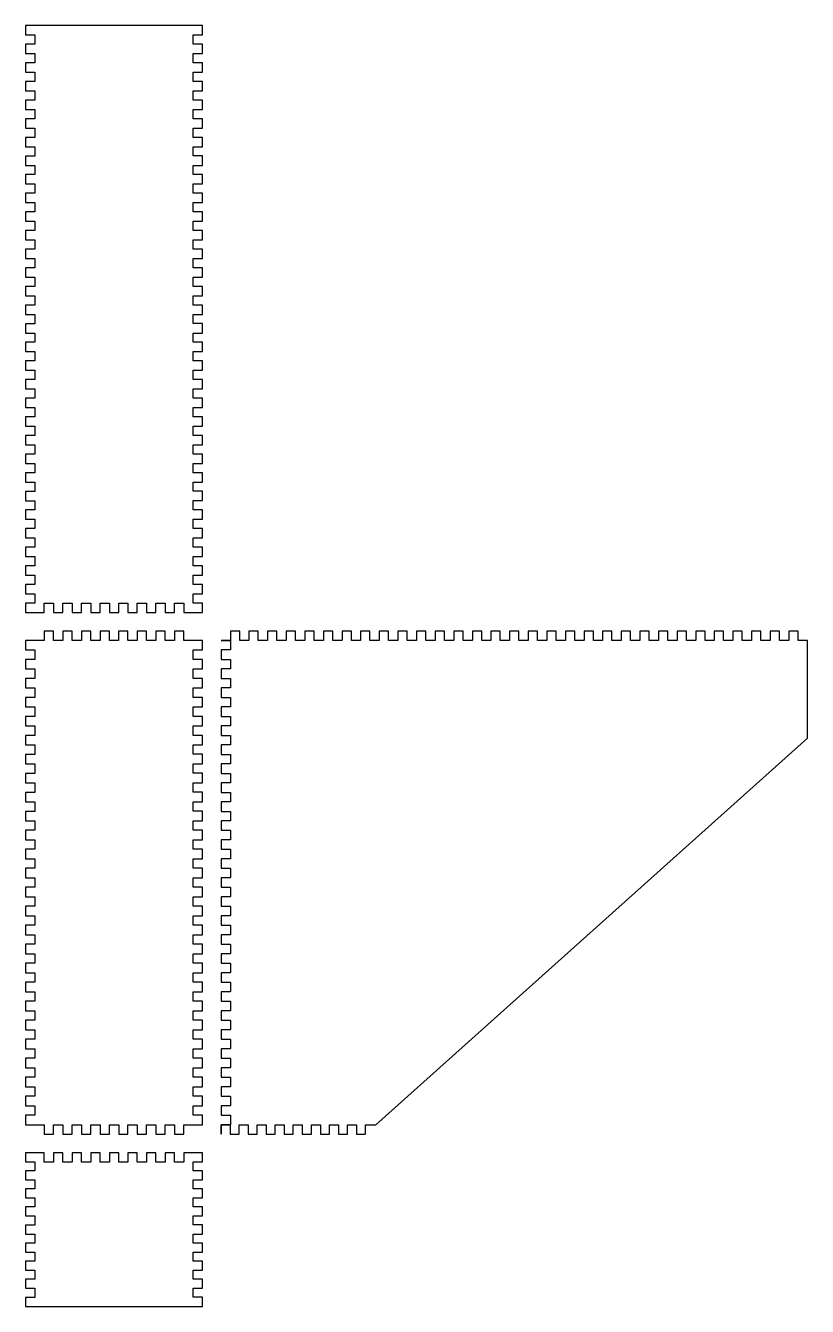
# Model space of a CAD drawing. Header units: metres. Extents: x -325 to 420, y -92 to 595.
# Drawn here: x 0 to 420, y -92 to 595 of the extents above; entities that cross this region are included whole.
import ezdxf

# ---------------------------------------------------------------- set-up
doc = ezdxf.new("R2010")
doc.units = ezdxf.units.M

msp = doc.modelspace()

# ---------------------------------------------------------------- linework, layer by layer
for p, q in [((95, 595), (0, 595)), ((0, 595), (0, 589.988)), ((95, 590), (95, 595)), ((0, 589.988), (4.97424, 589.988)), ((4.9375, 585), (0, 585)), ((0, 585), (0, 579.988)), ((4.99694, 585.043), (4.9375, 585)), ((4.97424, 589.988), (4.99694, 589.918)), ((4.99694, 589.918), (4.99694, 585.043)), ((90.0031, 589.957), (90.0625, 590)), ((90.0031, 585.082), (90.0031, 589.957)), ((90.0258, 585.012), (90.0031, 585.082)), ((95, 585.012), (90.0258, 585.012)), ((90.0625, 590), (95, 590)), ((95, 580), (95, 585.012)), ((0, 579.988), (4.97424, 579.988)), ((4.97424, 579.988), (4.99694, 579.918)), ((4.99694, 579.918), (4.99694, 575.043)), ((90.0031, 579.957), (90.0625, 580)), ((90.0031, 575.082), (90.0031, 579.957)), ((90.0625, 580), (95, 580)), ((4.9375, 575), (0, 575)), ((0, 575), (0, 569.988)), ((4.99694, 575.043), (4.9375, 575)), ((90.0258, 575.012), (90.0031, 575.082)), ((95, 575.012), (90.0258, 575.012)), ((95, 570), (95, 575.012)), ((0, 569.988), (4.97424, 569.988)), ((4.9375, 565), (0, 565)), ((0, 565), (0, 559.988)), ((4.99694, 565.043), (4.9375, 565)), ((4.97424, 569.988), (4.99694, 569.918)), ((4.99694, 569.918), (4.99694, 565.043)), ((90.0031, 569.957), (90.0625, 570)), ((90.0031, 565.082), (90.0031, 569.957)), ((90.0258, 565.012), (90.0031, 565.082)), ((95, 565.012), (90.0258, 565.012)), ((90.0625, 570), (95, 570)), ((95, 560), (95, 565.012)), ((0, 559.988), (4.97424, 559.988)), ((4.97424, 559.988), (4.99694, 559.918)), ((4.99694, 559.918), (4.99694, 555.043)), ((90.0031, 559.957), (90.0625, 560)), ((90.0031, 555.082), (90.0031, 559.957)), ((90.0625, 560), (95, 560)), ((4.9375, 555), (0, 555)), ((0, 555), (0, 549.988)), ((4.99694, 555.043), (4.9375, 555)), ((90.0258, 555.012), (90.0031, 555.082)), ((90.0031, 549.957), (90.0625, 550)), ((95, 555.012), (90.0258, 555.012)), ((90.0625, 550), (95, 550)), ((95, 550), (95, 555.012)), ((0, 549.988), (4.97424, 549.988)), ((4.9375, 545), (0, 545)), ((0, 545), (0, 539.988)), ((4.99694, 545.043), (4.9375, 545)), ((4.97424, 549.988), (4.99694, 549.918)), ((4.99694, 549.918), (4.99694, 545.043)), ((90.0031, 545.082), (90.0031, 549.957)), ((90.0258, 545.012), (90.0031, 545.082)), ((95, 545.012), (90.0258, 545.012)), ((95, 540), (95, 545.012)), ((0, 539.988), (4.97424, 539.988)), ((4.97424, 539.988), (4.99694, 539.918)), ((4.99694, 539.918), (4.99694, 535.043)), ((90.0031, 539.957), (90.0625, 540)), ((90.0031, 535.082), (90.0031, 539.957)), ((90.0625, 540), (95, 540)), ((4.9375, 535), (0, 535)), ((0, 535), (0, 529.988)), ((0, 529.988), (4.97424, 529.988)), ((4.99694, 535.043), (4.9375, 535)), ((4.97424, 529.988), (4.99694, 529.918)), ((4.99694, 529.918), (4.99694, 525.043)), ((90.0258, 535.012), (90.0031, 535.082)), ((90.0031, 529.957), (90.0625, 530)), ((90.0031, 525.082), (90.0031, 529.957)), ((95, 535.012), (90.0258, 535.012)), ((90.0625, 530), (95, 530)), ((95, 530), (95, 535.012)), ((4.9375, 525), (0, 525)), ((0, 525), (0, 519.988)), ((4.99694, 525.043), (4.9375, 525)), ((90.0258, 525.012), (90.0031, 525.082)), ((95, 525.012), (90.0258, 525.012)), ((95, 520), (95, 525.012)), ((0, 519.988), (4.97424, 519.988)), ((4.97424, 519.988), (4.99694, 519.918)), ((4.99694, 519.918), (4.99694, 515.043)), ((90.0031, 519.957), (90.0625, 520)), ((90.0031, 515.082), (90.0031, 519.957)), ((90.0625, 520), (95, 520)), ((4.9375, 515), (0, 515)), ((0, 515), (0, 509.988)), ((0, 509.988), (4.97424, 509.988)), ((4.99694, 515.043), (4.9375, 515)), ((4.97424, 509.988), (4.99694, 509.918)), ((4.99694, 509.918), (4.99694, 505.043)), ((90.0258, 515.012), (90.0031, 515.082)), ((90.0031, 509.957), (90.0625, 510)), ((90.0031, 505.082), (90.0031, 509.957)), ((95, 515.012), (90.0258, 515.012)), ((90.0625, 510), (95, 510)), ((95, 510), (95, 515.012)), ((4.9375, 505), (0, 505)), ((0, 505), (0, 499.988)), ((4.99694, 505.043), (4.9375, 505)), ((90.0258, 505.012), (90.0031, 505.082)), ((95, 505.012), (90.0258, 505.012)), ((95, 500), (95, 505.012)), ((0, 499.988), (4.97424, 499.988)), ((4.9375, 495), (0, 495)), ((0, 495), (0, 489.988)), ((4.99694, 495.043), (4.9375, 495)), ((4.97424, 499.988), (4.99694, 499.918)), ((4.99694, 499.918), (4.99694, 495.043)), ((90.0031, 499.957), (90.0625, 500)), ((90.0031, 495.082), (90.0031, 499.957)), ((90.0258, 495.012), (90.0031, 495.082)), ((95, 495.012), (90.0258, 495.012)), ((90.0625, 500), (95, 500)), ((95, 490), (95, 495.012)), ((0, 489.988), (4.97424, 489.988)), ((4.97424, 489.988), (4.99694, 489.918)), ((4.99694, 489.918), (4.99694, 485.043)), ((90.0031, 489.957), (90.0625, 490)), ((90.0031, 485.082), (90.0031, 489.957)), ((90.0625, 490), (95, 490)), ((4.9375, 485), (0, 485)), ((0, 485), (0, 479.988)), ((4.99694, 485.043), (4.9375, 485)), ((90.0258, 485.012), (90.0031, 485.082)), ((95, 485.012), (90.0258, 485.012)), ((95, 480), (95, 485.012)), ((0, 479.988), (4.97424, 479.988)), ((4.9375, 475), (0, 475)), ((0, 475), (0, 469.988)), ((4.99694, 475.043), (4.9375, 475)), ((4.97424, 479.988), (4.99694, 479.918)), ((4.99694, 479.918), (4.99694, 475.043)), ((90.0031, 479.957), (90.0625, 480)), ((90.0031, 475.082), (90.0031, 479.957)), ((90.0258, 475.012), (90.0031, 475.082)), ((95, 475.012), (90.0258, 475.012)), ((90.0625, 480), (95, 480)), ((95, 470), (95, 475.012)), ((0, 469.988), (4.97424, 469.988)), ((4.97424, 469.988), (4.99694, 469.918)), ((4.99694, 469.918), (4.99694, 465.043)), ((90.0031, 469.957), (90.0625, 470)), ((90.0031, 465.082), (90.0031, 469.957)), ((90.0625, 470), (95, 470)), ((4.9375, 465), (0, 465)), ((0, 465), (0, 459.988)), ((4.99694, 465.043), (4.9375, 465)), ((90.0258, 465.012), (90.0031, 465.082)), ((95, 465.012), (90.0258, 465.012)), ((95, 460), (95, 465.012)), ((0, 459.988), (4.97424, 459.988)), ((4.9375, 455), (0, 455)), ((0, 455), (0, 449.988)), ((4.99694, 455.043), (4.9375, 455)), ((4.97424, 459.988), (4.99694, 459.918)), ((4.99694, 459.918), (4.99694, 455.043)), ((90.0031, 459.957), (90.0625, 460)), ((90.0031, 455.082), (90.0031, 459.957)), ((90.0258, 455.012), (90.0031, 455.082)), ((95, 455.012), (90.0258, 455.012)), ((90.0625, 460), (95, 460)), ((95, 450), (95, 455.012)), ((0, 449.988), (4.97424, 449.988)), ((4.97424, 449.988), (4.99694, 449.918)), ((4.99694, 449.918), (4.99694, 445.043)), ((90.0031, 449.957), (90.0625, 450)), ((90.0031, 445.082), (90.0031, 449.957)), ((90.0625, 450), (95, 450)), ((4.9375, 445), (0, 445)), ((0, 445), (0, 439.988)), ((4.99694, 445.043), (4.9375, 445)), ((90.0258, 445.012), (90.0031, 445.082)), ((90.0031, 439.957), (90.0625, 440)), ((95, 445.012), (90.0258, 445.012)), ((90.0625, 440), (95, 440)), ((95, 440), (95, 445.012)), ((0, 439.988), (4.97424, 439.988)), ((4.9375, 435), (0, 435)), ((0, 435), (0, 429.988)), ((4.99694, 435.043), (4.9375, 435)), ((4.97424, 439.988), (4.99694, 439.918)), ((4.99694, 439.918), (4.99694, 435.043)), ((90.0031, 435.082), (90.0031, 439.957)), ((90.0258, 435.012), (90.0031, 435.082)), ((95, 435.012), (90.0258, 435.012)), ((95, 430), (95, 435.012)), ((0, 429.988), (4.97424, 429.988)), ((4.97424, 429.988), (4.99694, 429.918)), ((4.99694, 429.918), (4.99694, 425.043)), ((90.0031, 429.957), (90.0625, 430)), ((90.0031, 425.082), (90.0031, 429.957)), ((90.0625, 430), (95, 430)), ((4.9375, 425), (0, 425)), ((0, 425), (0, 419.988)), ((0, 419.988), (4.97424, 419.988)), ((4.99694, 425.043), (4.9375, 425)), ((4.97424, 419.988), (4.99694, 419.918)), ((4.99694, 419.918), (4.99694, 415.043)), ((90.0258, 425.012), (90.0031, 425.082)), ((90.0031, 419.957), (90.0625, 420)), ((90.0031, 415.082), (90.0031, 419.957)), ((95, 425.012), (90.0258, 425.012)), ((90.0625, 420), (95, 420)), ((95, 420), (95, 425.012)), ((4.9375, 415), (0, 415)), ((0, 415), (0, 409.988)), ((4.99694, 415.043), (4.9375, 415)), ((90.0258, 415.012), (90.0031, 415.082)), ((95, 415.012), (90.0258, 415.012)), ((95, 410), (95, 415.012)), ((0, 409.988), (4.97424, 409.988)), ((4.97424, 409.988), (4.99694, 409.918)), ((4.99694, 409.918), (4.99694, 405.043)), ((90.0031, 409.957), (90.0625, 410)), ((90.0031, 405.082), (90.0031, 409.957)), ((90.0625, 410), (95, 410)), ((4.9375, 405), (0, 405)), ((0, 405), (0, 399.988)), ((0, 399.988), (4.97424, 399.988)), ((4.99694, 405.043), (4.9375, 405)), ((4.97424, 399.988), (4.99694, 399.918)), ((4.99694, 399.918), (4.99694, 395.043)), ((90.0258, 405.012), (90.0031, 405.082)), ((90.0031, 399.957), (90.0625, 400)), ((90.0031, 395.082), (90.0031, 399.957)), ((95, 405.012), (90.0258, 405.012)), ((90.0625, 400), (95, 400)), ((95, 400), (95, 405.012)), ((4.9375, 395), (0, 395)), ((0, 395), (0, 389.988)), ((4.99694, 395.043), (4.9375, 395)), ((90.0258, 395.012), (90.0031, 395.082)), ((95, 395.012), (90.0258, 395.012)), ((95, 390), (95, 395.012)), ((0, 389.988), (4.97424, 389.988)), ((4.9375, 385), (0, 385)), ((0, 385), (0, 379.988)), ((4.99694, 385.043), (4.9375, 385)), ((4.97424, 389.988), (4.99694, 389.918)), ((4.99694, 389.918), (4.99694, 385.043)), ((90.0031, 389.957), (90.0625, 390)), ((90.0031, 385.082), (90.0031, 389.957)), ((90.0258, 385.012), (90.0031, 385.082)), ((95, 385.012), (90.0258, 385.012)), ((90.0625, 390), (95, 390)), ((95, 380), (95, 385.012)), ((0, 379.988), (4.97424, 379.988)), ((4.97424, 379.988), (4.99694, 379.918)), ((4.99694, 379.918), (4.99694, 375.043)), ((90.0031, 379.957), (90.0625, 380)), ((90.0031, 375.082), (90.0031, 379.957)), ((90.0625, 380), (95, 380)), ((4.9375, 375), (0, 375)), ((0, 375), (0, 369.988)), ((4.99694, 375.043), (4.9375, 375)), ((90.0258, 375.012), (90.0031, 375.082)), ((95, 375.012), (90.0258, 375.012)), ((95, 370), (95, 375.012)), ((0, 369.988), (4.97424, 369.988)), ((4.9375, 365), (0, 365)), ((0, 365), (0, 359.988)), ((4.99694, 365.043), (4.9375, 365)), ((4.97424, 369.988), (4.99694, 369.918)), ((4.99694, 369.918), (4.99694, 365.043)), ((90.0031, 369.957), (90.0625, 370)), ((90.0031, 365.082), (90.0031, 369.957)), ((90.0258, 365.012), (90.0031, 365.082)), ((95, 365.012), (90.0258, 365.012)), ((90.0625, 370), (95, 370)), ((95, 360), (95, 365.012)), ((0, 359.988), (4.97424, 359.988)), ((4.97424, 359.988), (4.99694, 359.918)), ((4.99694, 359.918), (4.99694, 355.043)), ((90.0031, 359.957), (90.0625, 360)), ((90.0031, 355.082), (90.0031, 359.957)), ((90.0625, 360), (95, 360)), ((4.9375, 355), (0, 355)), ((0, 355), (0, 349.988)), ((4.99694, 355.043), (4.9375, 355)), ((90.0258, 355.012), (90.0031, 355.082)), ((95, 355.012), (90.0258, 355.012)), ((95, 350), (95, 355.012)), ((0, 349.988), (4.97424, 349.988)), ((4.9375, 345), (0, 345)), ((0, 345), (0, 339.988)), ((4.99694, 345.043), (4.9375, 345)), ((4.97424, 349.988), (4.99694, 349.918)), ((4.99694, 349.918), (4.99694, 345.043)), ((90.0031, 349.957), (90.0625, 350)), ((90.0031, 345.082), (90.0031, 349.957)), ((90.0258, 345.012), (90.0031, 345.082)), ((95, 345.012), (90.0258, 345.012)), ((90.0625, 350), (95, 350)), ((95, 340), (95, 345.012)), ((0, 339.988), (4.97424, 339.988)), ((4.97424, 339.988), (4.99694, 339.918)), ((4.99694, 339.918), (4.99694, 335.043)), ((90.0031, 339.957), (90.0625, 340)), ((90.0031, 335.082), (90.0031, 339.957)), ((90.0625, 340), (95, 340)), ((4.9375, 335), (0, 335)), ((0, 335), (0, 329.988)), ((4.99694, 335.043), (4.9375, 335)), ((90.0258, 335.012), (90.0031, 335.082)), ((90.0031, 329.957), (90.0625, 330)), ((95, 335.012), (90.0258, 335.012)), ((90.0625, 330), (95, 330)), ((95, 330), (95, 335.012)), ((0, 329.988), (4.97424, 329.988)), ((4.9375, 325), (0, 325)), ((0, 325), (0, 319.988)), ((4.99694, 325.043), (4.9375, 325)), ((4.97424, 329.988), (4.99694, 329.918)), ((4.99694, 329.918), (4.99694, 325.043)), ((90.0031, 325.082), (90.0031, 329.957)), ((90.0258, 325.012), (90.0031, 325.082)), ((95, 325.012), (90.0258, 325.012)), ((95, 320), (95, 325.012)), ((0, 319.988), (4.97424, 319.988)), ((4.97424, 319.988), (4.99694, 319.918)), ((4.99694, 319.918), (4.99694, 315.043)), ((90.0031, 319.957), (90.0625, 320)), ((90.0031, 315.082), (90.0031, 319.957)), ((90.0625, 320), (95, 320)), ((4.9375, 315), (0, 315)), ((0, 315), (0, 309.988)), ((0, 309.988), (4.97424, 309.988)), ((4.99694, 315.043), (4.9375, 315)), ((4.97424, 309.988), (4.99694, 309.918)), ((4.99694, 309.918), (4.99694, 305.043)), ((90.0258, 315.012), (90.0031, 315.082)), ((90.0031, 309.957), (90.0625, 310)), ((90.0031, 305.082), (90.0031, 309.957)), ((95, 315.012), (90.0258, 315.012)), ((90.0625, 310), (95, 310)), ((95, 310), (95, 315.012)), ((4.9375, 305), (0, 305)), ((0, 305), (0, 299.988)), ((4.99694, 305.043), (4.9375, 305)), ((90.0258, 305.012), (90.0031, 305.082)), ((95, 305.012), (90.0258, 305.012)), ((95, 300), (95, 305.012)), ((0, 299.988), (4.97424, 299.988)), ((4.97424, 299.988), (4.99694, 299.918)), ((4.99694, 299.918), (4.99694, 295.043)), ((90.0031, 299.957), (90.0625, 300)), ((90.0031, 295.082), (90.0031, 299.957)), ((90.0625, 300), (95, 300)), ((4.9375, 295), (0, 295)), ((0, 295), (0, 289.988)), ((0, 289.988), (4.97424, 289.988)), ((4.99694, 295.043), (4.9375, 295)), ((4.97424, 289.988), (4.99694, 289.918)), ((4.99694, 289.918), (4.99694, 285.043)), ((90.0258, 295.012), (90.0031, 295.082)), ((90.0031, 289.957), (90.0625, 290)), ((90.0031, 285.082), (90.0031, 289.957)), ((95, 295.012), (90.0258, 295.012)), ((90.0625, 290), (95, 290)), ((95, 290), (95, 295.012)), ((4.9375, 285), (0, 285)), ((0, 285), (0, 280)), ((4.99694, 285.043), (4.9375, 285)), ((10.0119, 284.974), (10.0818, 284.997)), ((10.0119, 280), (10.0119, 284.974)), ((10.0818, 284.997), (14.9568, 284.997)), ((14.9568, 284.997), (15, 284.938)), ((15, 284.938), (15, 280)), ((20.0119, 284.974), (20.0818, 284.997)), ((20.0119, 280), (20.0119, 284.974)), ((20.0818, 284.997), (24.9568, 284.997)), ((24.9568, 284.997), (25, 284.938)), ((25, 284.938), (25, 280)), ((30.0119, 284.974), (30.0818, 284.997)), ((30.0119, 280), (30.0119, 284.974)), ((30.0818, 284.997), (34.9568, 284.997)), ((34.9568, 284.997), (35, 284.938)), ((35, 284.938), (35, 280)), ((40.0119, 284.974), (40.0818, 284.997)), ((40.0119, 280), (40.0119, 284.974)), ((40.0818, 284.997), (44.9568, 284.997)), ((44.9568, 284.997), (45, 284.938)), ((45, 284.938), (45, 280)), ((50.0119, 284.974), (50.0818, 284.997)), ((50.0119, 280), (50.0119, 284.974)), ((50.0818, 284.997), (54.9568, 284.997)), ((54.9568, 284.997), (55, 284.938)), ((55, 284.938), (55, 280)), ((60.0119, 284.974), (60.0818, 284.997)), ((60.0119, 280), (60.0119, 284.974)), ((60.0818, 284.997), (64.9568, 284.997)), ((64.9568, 284.997), (65, 284.938)), ((65, 284.938), (65, 280)), ((70.0119, 284.974), (70.0818, 284.997)), ((70.0119, 280), (70.0119, 284.974)), ((70.0818, 284.997), (74.9568, 284.997)), ((74.9568, 284.997), (75, 284.938)), ((75, 284.938), (75, 280)), ((80.0119, 284.974), (80.0818, 284.997)), ((80.0119, 280), (80.0119, 284.974)), ((80.0818, 284.997), (84.9568, 284.997)), ((84.9568, 284.997), (85, 284.938)), ((85, 284.938), (85, 280)), ((90.0258, 285.012), (90.0031, 285.082)), ((95, 285.012), (90.0258, 285.012)), ((95, 280), (95, 285.012)), ((0, 280), (10.0119, 280)), ((15, 280), (20.0119, 280)), ((25, 280), (30.0119, 280)), ((35, 280), (40.0119, 280)), ((45, 280), (50.0119, 280)), ((55, 280), (60.0119, 280)), ((65, 280), (70.0119, 280)), ((75, 280), (80.0119, 280)), ((85, 280), (95, 280)), ((15, 270), (9.98806, 270)), ((9.98806, 270), (9.98806, 265.026)), ((15, 265.062), (15, 270)), ((25, 270), (19.9881, 270)), ((19.9881, 270), (19.9881, 265.026)), ((25, 265.062), (25, 270)), ((35, 270), (29.9881, 270)), ((29.9881, 270), (29.9881, 265.026)), ((35, 265.062), (35, 270)), ((45, 270), (39.9881, 270)), ((39.9881, 270), (39.9881, 265.026)), ((45, 265.062), (45, 270)), ((55, 270), (49.9881, 270)), ((49.9881, 270), (49.9881, 265.026)), ((55, 265.062), (55, 270)), ((65, 270), (59.9881, 270)), ((59.9881, 270), (59.9881, 265.026)), ((65, 265.062), (65, 270)), ((75, 270), (69.9881, 270)), ((69.9881, 270), (69.9881, 265.026)), ((75, 265.062), (75, 270)), ((85, 270), (79.9881, 270)), ((79.9881, 270), (79.9881, 265.026)), ((85, 265.062), (85, 270)), ((115.012, 270), (110, 270)), ((110, 270), (110, 265.062)), ((115.012, 265.026), (115.012, 270)), ((125.012, 270), (120, 270)), ((120, 270), (120, 265.062)), ((125.012, 265.026), (125.012, 270)), ((135.012, 270), (130, 270)), ((130, 270), (130, 265.062)), ((135.012, 265.026), (135.012, 270)), ((145.012, 270), (140, 270)), ((140, 270), (140, 265.062)), ((145.012, 265.026), (145.012, 270)), ((155.012, 270), (150, 270)), ((150, 270), (150, 265.062)), ((155.012, 265.026), (155.012, 270)), ((165.012, 270), (160, 270)), ((160, 270), (160, 265.062)), ((165.012, 265.026), (165.012, 270)), ((175.012, 270), (170, 270)), ((170, 270), (170, 265.062)), ((175.012, 265.026), (175.012, 270)), ((185.012, 270), (180, 270)), ((180, 270), (180, 265.062)), ((185.012, 265.026), (185.012, 270)), ((195.012, 270), (190, 270)), ((190, 270), (190, 265.062)), ((195.012, 265.026), (195.012, 270)), ((205.012, 270), (200, 270)), ((200, 270), (200, 265.062)), ((205.012, 265.026), (205.012, 270)), ((215.012, 270), (210, 270)), ((210, 270), (210, 265.062)), ((215.012, 265.026), (215.012, 270)), ((225.012, 270), (220, 270)), ((220, 270), (220, 265.062)), ((225.012, 265.026), (225.012, 270)), ((235.012, 270), (230, 270)), ((230, 270), (230, 265.062)), ((235.012, 265.026), (235.012, 270)), ((245.012, 270), (240, 270)), ((240, 270), (240, 265.062)), ((245.012, 265.026), (245.012, 270)), ((255.012, 270), (250, 270)), ((250, 270), (250, 265.062)), ((255.012, 265.026), (255.012, 270)), ((265.012, 270), (260, 270)), ((260, 270), (260, 265.062)), ((265.012, 265.026), (265.012, 270)), ((275.012, 270), (270, 270)), ((270, 270), (270, 265.062)), ((275.012, 265.026), (275.012, 270)), ((285.012, 270), (280, 270)), ((280, 270), (280, 265.062)), ((285.012, 265.026), (285.012, 270)), ((295.012, 270), (290, 270)), ((290, 270), (290, 265.062)), ((295.012, 265.026), (295.012, 270)), ((305.012, 270), (300, 270)), ((300, 270), (300, 265.062)), ((305.012, 265.026), (305.012, 270)), ((315.012, 270), (310, 270)), ((310, 270), (310, 265.062)), ((315.012, 265.026), (315.012, 270)), ((325.012, 270), (320, 270)), ((320, 270), (320, 265.062)), ((325.012, 265.026), (325.012, 270)), ((335.012, 270), (330, 270)), ((330, 270), (330, 265.062)), ((335.012, 265.026), (335.012, 270)), ((345.012, 270), (340, 270)), ((340, 270), (340, 265.062)), ((345.012, 265.026), (345.012, 270)), ((355.012, 270), (350, 270)), ((350, 270), (350, 265.062)), ((355.012, 265.026), (355.012, 270)), ((365.012, 270), (360, 270)), ((360, 270), (360, 265.062)), ((365.012, 265.026), (365.012, 270)), ((375.012, 270), (370, 270)), ((370, 270), (370, 265.062)), ((375.012, 265.026), (375.012, 270)), ((385.012, 270), (380, 270)), ((380, 270), (380, 265.062)), ((385.012, 265.026), (385.012, 270)), ((395.012, 270), (390, 270)), ((390, 270), (390, 265.062)), ((395.012, 265.026), (395.012, 270)), ((405.012, 270), (400, 270)), ((400, 270), (400, 265.062)), ((405.012, 265.026), (405.012, 270)), ((415.012, 270), (410, 270)), ((410, 270), (410, 265.062)), ((415.012, 265.026), (415.012, 270)), ((5.0625, 265), (0, 265)), ((0, 265), (0, 259.89)), ((9.91819, 265.003), (5.0625, 265.003)), ((5.0625, 265.003), (5.0625, 265)), ((9.98806, 265.026), (9.91819, 265.003)), ((15.0432, 265.003), (15, 265.062)), ((19.9182, 265.003), (15.0432, 265.003)), ((19.9881, 265.026), (19.9182, 265.003)), ((25.0432, 265.003), (25, 265.062)), ((29.9182, 265.003), (25.0432, 265.003)), ((29.9881, 265.026), (29.9182, 265.003)), ((35.0432, 265.003), (35, 265.062)), ((39.9182, 265.003), (35.0432, 265.003)), ((39.9881, 265.026), (39.9182, 265.003)), ((45.0432, 265.003), (45, 265.062)), ((49.9182, 265.003), (45.0432, 265.003)), ((49.9881, 265.026), (49.9182, 265.003)), ((55.0432, 265.003), (55, 265.062)), ((59.9182, 265.003), (55.0432, 265.003)), ((59.9881, 265.026), (59.9182, 265.003)), ((65.0432, 265.003), (65, 265.062)), ((69.9182, 265.003), (65.0432, 265.003)), ((69.9881, 265.026), (69.9182, 265.003)), ((75.0432, 265.003), (75, 265.062)), ((79.9182, 265.003), (75.0432, 265.003)), ((79.9881, 265.026), (79.9182, 265.003)), ((85.0432, 265.003), (85, 265.062)), ((89.9182, 265.003), (85.0432, 265.003)), ((89.9375, 265.009), (89.9182, 265.003)), ((89.9375, 265), (89.9375, 265.009)), ((95, 265), (89.9375, 265)), ((95, 259.902), (95, 265)), ((105.062, 265), (105, 265)), ((105, 265), (105, 265)), ((105, 265), (110, 265)), ((105.082, 265.003), (105.062, 265.009)), ((105.062, 265.009), (105.062, 265)), ((109.957, 265.003), (105.082, 265.003)), ((110, 265.062), (109.957, 265.003)), ((110, 264.937), (109.997, 264.937)), ((109.997, 264.937), (109.997, 259.984)), ((110, 265), (110, 264.937)), ((115.082, 265.003), (115.012, 265.026)), ((119.957, 265.003), (115.082, 265.003)), ((120, 265.062), (119.957, 265.003)), ((125.082, 265.003), (125.012, 265.026)), ((129.957, 265.003), (125.082, 265.003)), ((130, 265.062), (129.957, 265.003)), ((135.082, 265.003), (135.012, 265.026)), ((139.957, 265.003), (135.082, 265.003)), ((140, 265.062), (139.957, 265.003)), ((145.082, 265.003), (145.012, 265.026)), ((149.957, 265.003), (145.082, 265.003)), ((150, 265.062), (149.957, 265.003)), ((155.082, 265.003), (155.012, 265.026)), ((159.957, 265.003), (155.082, 265.003)), ((160, 265.062), (159.957, 265.003)), ((165.082, 265.003), (165.012, 265.026)), ((169.957, 265.003), (165.082, 265.003)), ((170, 265.062), (169.957, 265.003)), ((175.082, 265.003), (175.012, 265.026)), ((179.957, 265.003), (175.082, 265.003)), ((180, 265.062), (179.957, 265.003)), ((185.082, 265.003), (185.012, 265.026)), ((189.957, 265.003), (185.082, 265.003)), ((190, 265.062), (189.957, 265.003)), ((195.082, 265.003), (195.012, 265.026)), ((199.957, 265.003), (195.082, 265.003)), ((200, 265.062), (199.957, 265.003)), ((205.082, 265.003), (205.012, 265.026)), ((209.957, 265.003), (205.082, 265.003)), ((210, 265.062), (209.957, 265.003)), ((215.082, 265.003), (215.012, 265.026)), ((219.957, 265.003), (215.082, 265.003)), ((220, 265.062), (219.957, 265.003)), ((225.082, 265.003), (225.012, 265.026)), ((229.957, 265.003), (225.082, 265.003)), ((230, 265.062), (229.957, 265.003)), ((235.082, 265.003), (235.012, 265.026)), ((239.957, 265.003), (235.082, 265.003)), ((240, 265.062), (239.957, 265.003)), ((245.082, 265.003), (245.012, 265.026)), ((249.957, 265.003), (245.082, 265.003)), ((250, 265.062), (249.957, 265.003)), ((255.082, 265.003), (255.012, 265.026)), ((259.957, 265.003), (255.082, 265.003)), ((260, 265.062), (259.957, 265.003)), ((265.082, 265.003), (265.012, 265.026)), ((269.957, 265.003), (265.082, 265.003)), ((270, 265.062), (269.957, 265.003)), ((275.082, 265.003), (275.012, 265.026)), ((279.957, 265.003), (275.082, 265.003)), ((280, 265.062), (279.957, 265.003)), ((285.082, 265.003), (285.012, 265.026)), ((289.957, 265.003), (285.082, 265.003)), ((290, 265.062), (289.957, 265.003)), ((295.082, 265.003), (295.012, 265.026)), ((299.957, 265.003), (295.082, 265.003)), ((300, 265.062), (299.957, 265.003)), ((305.082, 265.003), (305.012, 265.026)), ((309.957, 265.003), (305.082, 265.003)), ((310, 265.062), (309.957, 265.003)), ((315.082, 265.003), (315.012, 265.026)), ((319.957, 265.003), (315.082, 265.003)), ((320, 265.062), (319.957, 265.003)), ((325.082, 265.003), (325.012, 265.026)), ((329.957, 265.003), (325.082, 265.003)), ((330, 265.062), (329.957, 265.003)), ((335.082, 265.003), (335.012, 265.026)), ((339.957, 265.003), (335.082, 265.003)), ((340, 265.062), (339.957, 265.003)), ((345.082, 265.003), (345.012, 265.026)), ((349.957, 265.003), (345.082, 265.003)), ((350, 265.062), (349.957, 265.003)), ((355.082, 265.003), (355.012, 265.026)), ((359.957, 265.003), (355.082, 265.003)), ((360, 265.062), (359.957, 265.003)), ((365.082, 265.003), (365.012, 265.026)), ((369.957, 265.003), (365.082, 265.003)), ((370, 265.062), (369.957, 265.003)), ((375.082, 265.003), (375.012, 265.026)), ((379.957, 265.003), (375.082, 265.003)), ((380, 265.062), (379.957, 265.003)), ((385.082, 265.003), (385.012, 265.026)), ((389.957, 265.003), (385.082, 265.003)), ((390, 265.062), (389.957, 265.003)), ((395.082, 265.003), (395.012, 265.026)), ((399.957, 265.003), (395.082, 265.003)), ((400, 265.062), (399.957, 265.003)), ((405.082, 265.003), (405.012, 265.026)), ((409.957, 265.003), (405.082, 265.003)), ((410, 265.062), (409.957, 265.003)), ((415.082, 265.003), (415.012, 265.026)), ((419.938, 265.003), (415.082, 265.003)), ((419.938, 265), (419.938, 265.003)), ((420, 265), (419.938, 265)), ((420, 212.473), (420, 265)), ((0, 259.89), (4.97424, 259.89)), ((4.9375, 254.804), (0, 254.804)), ((0, 254.804), (0, 249.694)), ((4.99694, 254.847), (4.9375, 254.804)), ((4.97424, 259.89), (4.99694, 259.82)), ((4.99694, 259.82), (4.99694, 254.847)), ((90.0031, 259.859), (90.0625, 259.902)), ((90.0031, 254.886), (90.0031, 259.859)), ((90.0258, 254.816), (90.0031, 254.886)), ((95, 254.816), (90.0258, 254.816)), ((90.0625, 259.902), (95, 259.902)), ((95, 249.706), (95, 254.816)), ((109.974, 259.914), (105, 259.914)), ((105, 259.914), (105, 254.804)), ((105, 254.804), (109.938, 254.804)), ((109.938, 254.804), (109.997, 254.761)), ((109.997, 259.984), (109.974, 259.914)), ((109.997, 254.761), (109.997, 249.788)), ((0, 249.694), (4.97424, 249.694)), ((4.97424, 249.694), (4.99694, 249.624)), ((4.99694, 249.624), (4.99694, 244.651)), ((90.0031, 249.663), (90.0625, 249.706)), ((90.0031, 244.69), (90.0031, 249.663)), ((90.0625, 249.706), (95, 249.706)), ((109.974, 249.718), (105, 249.718)), ((105, 249.718), (105, 244.608)), ((109.997, 249.788), (109.974, 249.718)), ((4.9375, 244.608), (0, 244.608)), ((0, 244.608), (0, 239.498)), ((4.99694, 244.651), (4.9375, 244.608)), ((90.0258, 244.62), (90.0031, 244.69)), ((95, 244.62), (90.0258, 244.62)), ((95, 239.51), (95, 244.62)), ((105, 244.608), (109.938, 244.608)), ((109.938, 244.608), (109.997, 244.565)), ((109.997, 244.565), (109.997, 239.592)), ((0, 239.498), (4.97424, 239.498)), ((4.9375, 234.412), (0, 234.412)), ((0, 234.412), (0, 229.302)), ((4.99694, 234.455), (4.9375, 234.412)), ((4.97424, 239.498), (4.99694, 239.428)), ((4.99694, 239.428), (4.99694, 234.455)), ((90.0031, 239.467), (90.0625, 239.51)), ((90.0031, 234.494), (90.0031, 239.467)), ((90.0258, 234.424), (90.0031, 234.494)), ((95, 234.424), (90.0258, 234.424)), ((90.0625, 239.51), (95, 239.51)), ((95, 229.314), (95, 234.424)), ((109.974, 239.522), (105, 239.522)), ((105, 239.522), (105, 234.412)), ((105, 234.412), (109.938, 234.412)), ((109.938, 234.412), (109.997, 234.369)), ((109.997, 239.592), (109.974, 239.522)), ((109.997, 234.369), (109.997, 229.396)), ((0, 229.302), (4.97424, 229.302)), ((4.97424, 229.302), (4.99694, 229.232)), ((4.99694, 229.232), (4.99694, 224.259)), ((90.0031, 229.271), (90.0625, 229.314)), ((90.0031, 224.297), (90.0031, 229.271)), ((90.0625, 229.314), (95, 229.314)), ((109.974, 229.326), (105, 229.326)), ((105, 229.326), (105, 224.216)), ((109.997, 229.396), (109.974, 229.326)), ((4.9375, 224.216), (0, 224.216)), ((0, 224.216), (0, 219.106)), ((4.99694, 224.259), (4.9375, 224.216)), ((90.0258, 224.228), (90.0031, 224.297)), ((95, 224.228), (90.0258, 224.228)), ((95, 219.118), (95, 224.228)), ((105, 224.216), (109.938, 224.216)), ((109.938, 224.216), (109.997, 224.172)), ((109.997, 224.172), (109.997, 219.199)), ((0, 219.106), (4.97424, 219.106)), ((4.9375, 214.02), (0, 214.02)), ((0, 214.02), (0, 208.91)), ((4.99694, 214.063), (4.9375, 214.02)), ((4.97424, 219.106), (4.99694, 219.036)), ((4.99694, 219.036), (4.99694, 214.063)), ((90.0031, 219.074), (90.0625, 219.118)), ((90.0031, 214.101), (90.0031, 219.074)), ((90.0258, 214.032), (90.0031, 214.101)), ((95, 214.032), (90.0258, 214.032)), ((90.0625, 219.118), (95, 219.118)), ((95, 208.922), (95, 214.032)), ((109.974, 219.13), (105, 219.13)), ((105, 219.13), (105, 214.02)), ((105, 214.02), (109.938, 214.02)), ((109.938, 214.02), (109.997, 213.976)), ((109.997, 219.199), (109.974, 219.13)), ((109.997, 213.976), (109.997, 209.003)), ((0, 208.91), (4.97424, 208.91)), ((4.97424, 208.91), (4.99694, 208.84)), ((4.99694, 208.84), (4.99694, 203.867)), ((90.0031, 208.878), (90.0625, 208.922)), ((90.0031, 203.905), (90.0031, 208.878)), ((90.0625, 208.922), (95, 208.922)), ((109.974, 208.934), (105, 208.934)), ((105, 208.934), (105, 203.824)), ((109.997, 209.003), (109.974, 208.934)), ((188.089, 5), (420, 212.473)), ((4.9375, 203.824), (0, 203.824)), ((0, 203.824), (0, 198.714)), ((4.99694, 203.867), (4.9375, 203.824)), ((90.0258, 203.835), (90.0031, 203.905)), ((95, 203.835), (90.0258, 203.835)), ((95, 198.725), (95, 203.835)), ((105, 203.824), (109.938, 203.824)), ((109.938, 203.824), (109.997, 203.78)), ((109.997, 203.78), (109.997, 198.807)), ((0, 198.714), (4.97424, 198.714)), ((4.9375, 193.627), (0, 193.627)), ((0, 193.627), (0, 188.517)), ((4.99694, 193.671), (4.9375, 193.627)), ((4.97424, 198.714), (4.99694, 198.644)), ((4.99694, 198.644), (4.99694, 193.671)), ((90.0031, 198.682), (90.0625, 198.725)), ((90.0031, 193.709), (90.0031, 198.682)), ((90.0258, 193.639), (90.0031, 193.709)), ((95, 193.639), (90.0258, 193.639)), ((90.0625, 198.725), (95, 198.725)), ((95, 188.529), (95, 193.639)), ((109.974, 198.737), (105, 198.737)), ((105, 198.737), (105, 193.627)), ((105, 193.627), (109.938, 193.627)), ((109.938, 193.627), (109.997, 193.584)), ((109.997, 198.807), (109.974, 198.737)), ((109.997, 193.584), (109.997, 188.611)), ((0, 188.517), (4.97424, 188.517)), ((4.97424, 188.517), (4.99694, 188.448)), ((4.99694, 188.448), (4.99694, 183.475)), ((90.0031, 188.486), (90.0625, 188.529)), ((90.0031, 183.513), (90.0031, 188.486)), ((90.0625, 188.529), (95, 188.529)), ((109.974, 188.541), (105, 188.541)), ((105, 188.541), (105, 183.431)), ((109.997, 188.611), (109.974, 188.541)), ((4.9375, 183.431), (0, 183.431)), ((0, 183.431), (0, 178.321)), ((4.99694, 183.475), (4.9375, 183.431)), ((90.0258, 183.443), (90.0031, 183.513)), ((95, 183.443), (90.0258, 183.443)), ((95, 178.333), (95, 183.443)), ((105, 183.431), (109.938, 183.431)), ((109.938, 183.431), (109.997, 183.388)), ((109.997, 183.388), (109.997, 178.415)), ((0, 178.321), (4.97424, 178.321)), ((4.9375, 173.235), (0, 173.235)), ((0, 173.235), (0, 168.125)), ((4.99694, 173.278), (4.9375, 173.235)), ((4.97424, 178.321), (4.99694, 178.252)), ((4.99694, 178.252), (4.99694, 173.278)), ((90.0031, 178.29), (90.0625, 178.333)), ((90.0031, 173.317), (90.0031, 178.29)), ((90.0258, 173.247), (90.0031, 173.317)), ((95, 173.247), (90.0258, 173.247)), ((90.0625, 178.333), (95, 178.333)), ((95, 168.137), (95, 173.247)), ((109.974, 178.345), (105, 178.345)), ((105, 178.345), (105, 173.235)), ((105, 173.235), (109.938, 173.235)), ((109.938, 173.235), (109.997, 173.192)), ((109.997, 178.415), (109.974, 178.345)), ((109.997, 173.192), (109.997, 168.219)), ((0, 168.125), (4.97424, 168.125)), ((4.97424, 168.125), (4.99694, 168.055)), ((4.99694, 168.055), (4.99694, 163.082)), ((90.0031, 168.094), (90.0625, 168.137)), ((90.0031, 163.121), (90.0031, 168.094)), ((90.0625, 168.137), (95, 168.137)), ((109.974, 168.149), (105, 168.149)), ((105, 168.149), (105, 163.039)), ((109.997, 168.219), (109.974, 168.149)), ((4.9375, 163.039), (0, 163.039)), ((0, 163.039), (0, 157.929)), ((4.99694, 163.082), (4.9375, 163.039)), ((90.0258, 163.051), (90.0031, 163.121)), ((95, 163.051), (90.0258, 163.051)), ((95, 157.941), (95, 163.051)), ((105, 163.039), (109.938, 163.039)), ((109.938, 163.039), (109.997, 162.996)), ((109.997, 162.996), (109.997, 158.023)), ((0, 157.929), (4.97424, 157.929)), ((4.9375, 152.843), (0, 152.843)), ((0, 152.843), (0, 147.733)), ((4.99694, 152.886), (4.9375, 152.843)), ((4.97424, 157.929), (4.99694, 157.859)), ((4.99694, 157.859), (4.99694, 152.886)), ((90.0031, 157.898), (90.0625, 157.941)), ((90.0031, 152.925), (90.0031, 157.898)), ((90.0258, 152.855), (90.0031, 152.925)), ((95, 152.855), (90.0258, 152.855)), ((90.0625, 157.941), (95, 157.941)), ((95, 147.745), (95, 152.855)), ((109.974, 157.953), (105, 157.953)), ((105, 157.953), (105, 152.843)), ((105, 152.843), (109.938, 152.843)), ((109.938, 152.843), (109.997, 152.8)), ((109.997, 158.023), (109.974, 157.953)), ((109.997, 152.8), (109.997, 147.827)), ((0, 147.733), (4.97424, 147.733)), ((4.97424, 147.733), (4.99694, 147.663)), ((4.99694, 147.663), (4.99694, 142.69)), ((90.0031, 147.702), (90.0625, 147.745)), ((90.0031, 142.729), (90.0031, 147.702)), ((90.0625, 147.745), (95, 147.745)), ((109.974, 147.757), (105, 147.757)), ((105, 147.757), (105, 142.647)), ((109.997, 147.827), (109.974, 147.757)), ((4.9375, 142.647), (0, 142.647)), ((0, 142.647), (0, 137.537)), ((0, 137.537), (4.97424, 137.537)), ((4.99694, 142.69), (4.9375, 142.647)), ((4.97424, 137.537), (4.99694, 137.467)), ((90.0258, 142.659), (90.0031, 142.729)), ((90.0031, 137.506), (90.0625, 137.549)), ((90.0031, 132.533), (90.0031, 137.506)), ((95, 142.659), (90.0258, 142.659)), ((90.0625, 137.549), (95, 137.549)), ((95, 137.549), (95, 142.659)), ((105, 142.647), (109.938, 142.647)), ((109.974, 137.561), (105, 137.561)), ((105, 137.561), (105, 132.451)), ((109.938, 142.647), (109.997, 142.604)), ((109.997, 137.631), (109.974, 137.561)), ((109.997, 142.604), (109.997, 137.631)), ((4.9375, 132.451), (0, 132.451)), ((0, 132.451), (0, 127.341)), ((4.99694, 132.494), (4.9375, 132.451)), ((4.99694, 137.467), (4.99694, 132.494)), ((90.0258, 132.463), (90.0031, 132.533)), ((95, 132.463), (90.0258, 132.463)), ((95, 127.353), (95, 132.463)), ((105, 132.451), (109.938, 132.451)), ((109.938, 132.451), (109.997, 132.408)), ((109.997, 132.408), (109.997, 127.435)), ((0, 127.341), (4.97424, 127.341)), ((4.97424, 127.341), (4.99694, 127.271)), ((4.99694, 127.271), (4.99694, 122.298)), ((90.0031, 127.31), (90.0625, 127.353)), ((90.0031, 122.337), (90.0031, 127.31)), ((90.0625, 127.353), (95, 127.353)), ((109.974, 127.365), (105, 127.365)), ((105, 127.365), (105, 122.255)), ((109.997, 127.435), (109.974, 127.365)), ((4.9375, 122.255), (0, 122.255)), ((0, 122.255), (0, 117.145)), ((0, 117.145), (4.97424, 117.145)), ((4.99694, 122.298), (4.9375, 122.255)), ((4.97424, 117.145), (4.99694, 117.075)), ((4.99694, 117.075), (4.99694, 112.102)), ((90.0258, 122.267), (90.0031, 122.337)), ((90.0031, 117.114), (90.0625, 117.157)), ((90.0031, 112.141), (90.0031, 117.114)), ((95, 122.267), (90.0258, 122.267)), ((90.0625, 117.157), (95, 117.157)), ((95, 117.157), (95, 122.267)), ((105, 122.255), (109.938, 122.255)), ((109.974, 117.169), (105, 117.169)), ((105, 117.169), (105, 112.059)), ((109.938, 122.255), (109.997, 122.212)), ((109.997, 117.239), (109.974, 117.169)), ((109.997, 122.212), (109.997, 117.239)), ((4.9375, 112.059), (0, 112.059)), ((0, 112.059), (0, 106.949)), ((4.99694, 112.102), (4.9375, 112.059)), ((90.0258, 112.071), (90.0031, 112.141)), ((95, 112.071), (90.0258, 112.071)), ((95, 106.961), (95, 112.071)), ((105, 112.059), (109.938, 112.059)), ((109.938, 112.059), (109.997, 112.016)), ((109.997, 112.016), (109.997, 107.043)), ((0, 106.949), (4.97424, 106.949)), ((4.97424, 106.949), (4.99694, 106.879)), ((4.99694, 106.879), (4.99694, 101.906)), ((90.0031, 106.918), (90.0625, 106.961)), ((90.0031, 101.945), (90.0031, 106.918)), ((90.0625, 106.961), (95, 106.961)), ((109.974, 106.973), (105, 106.973)), ((105, 106.973), (105, 101.863)), ((109.997, 107.043), (109.974, 106.973)), ((4.9375, 101.863), (0, 101.863)), ((0, 101.863), (0, 96.7528)), ((0, 96.7528), (4.97424, 96.7528)), ((4.99694, 101.906), (4.9375, 101.863)), ((4.97424, 96.7528), (4.99694, 96.6829)), ((4.99694, 96.6829), (4.99694, 91.7099)), ((90.0258, 101.875), (90.0031, 101.945)), ((90.0031, 96.7215), (90.0625, 96.7647)), ((90.0031, 91.7485), (90.0031, 96.7215)), ((95, 101.875), (90.0258, 101.875)), ((90.0625, 96.7647), (95, 96.7647)), ((95, 96.7647), (95, 101.875)), ((105, 101.863), (109.938, 101.863)), ((109.974, 96.7766), (105, 96.7766)), ((105, 96.7766), (105, 91.6667)), ((109.938, 101.863), (109.997, 101.82)), ((109.997, 96.8465), (109.974, 96.7766)), ((109.997, 101.82), (109.997, 96.8465)), ((4.9375, 91.6667), (0, 91.6667)), ((0, 91.6667), (0, 86.5567)), ((4.99694, 91.7099), (4.9375, 91.6667)), ((90.0258, 91.6786), (90.0031, 91.7485)), ((95, 91.6786), (90.0258, 91.6786)), ((95, 86.5686), (95, 91.6786)), ((105, 91.6667), (109.938, 91.6667)), ((109.938, 91.6667), (109.997, 91.6235)), ((109.997, 91.6235), (109.997, 86.6504)), ((0, 86.5567), (4.97424, 86.5567)), ((4.97424, 86.5567), (4.99694, 86.4868)), ((4.99694, 86.4868), (4.99694, 81.5138)), ((90.0031, 86.5254), (90.0625, 86.5686)), ((90.0031, 81.5524), (90.0031, 86.5254)), ((90.0625, 86.5686), (95, 86.5686)), ((109.974, 86.5806), (105, 86.5806)), ((105, 86.5806), (105, 81.4706)), ((109.997, 86.6504), (109.974, 86.5806)), ((4.9375, 81.4706), (0, 81.4706)), ((0, 81.4706), (0, 76.3606)), ((0, 76.3606), (4.97424, 76.3606)), ((4.99694, 81.5138), (4.9375, 81.4706)), ((4.97424, 76.3606), (4.99694, 76.2907)), ((4.99694, 76.2907), (4.99694, 71.3177)), ((90.0258, 81.4825), (90.0031, 81.5524)), ((90.0031, 76.3294), (90.0625, 76.3725)), ((90.0031, 71.3563), (90.0031, 76.3294)), ((95, 81.4825), (90.0258, 81.4825)), ((90.0625, 76.3725), (95, 76.3725)), ((95, 76.3725), (95, 81.4825)), ((105, 81.4706), (109.938, 81.4706)), ((109.974, 76.3845), (105, 76.3845)), ((105, 76.3845), (105, 71.2745)), ((109.938, 81.4706), (109.997, 81.4274)), ((109.997, 76.4544), (109.974, 76.3845)), ((109.997, 81.4274), (109.997, 76.4544)), ((4.9375, 71.2745), (0, 71.2745)), ((0, 71.2745), (0, 66.1645)), ((4.99694, 71.3177), (4.9375, 71.2745)), ((90.0258, 71.2864), (90.0031, 71.3563)), ((95, 71.2864), (90.0258, 71.2864)), ((95, 66.1765), (95, 71.2864)), ((105, 71.2745), (109.938, 71.2745)), ((109.938, 71.2745), (109.997, 71.2313)), ((109.997, 71.2313), (109.997, 66.2583)), ((0, 66.1645), (4.97424, 66.1645)), ((4.97424, 66.1645), (4.99694, 66.0947)), ((4.99694, 66.0947), (4.99694, 61.1216)), ((90.0031, 66.1333), (90.0625, 66.1765)), ((90.0031, 61.1602), (90.0031, 66.1333)), ((90.0625, 66.1765), (95, 66.1765)), ((109.974, 66.1884), (105, 66.1884)), ((105, 66.1884), (105, 61.0784)), ((109.997, 66.2583), (109.974, 66.1884)), ((4.9375, 61.0784), (0, 61.0784)), ((0, 61.0784), (0, 55.9685)), ((0, 55.9685), (4.97424, 55.9685)), ((4.99694, 61.1216), (4.9375, 61.0784)), ((4.97424, 55.9685), (4.99694, 55.8986)), ((4.99694, 55.8986), (4.99694, 50.9255)), ((90.0258, 61.0904), (90.0031, 61.1602)), ((90.0031, 55.9372), (90.0625, 55.9804)), ((90.0031, 50.9642), (90.0031, 55.9372)), ((95, 61.0904), (90.0258, 61.0904)), ((90.0625, 55.9804), (95, 55.9804)), ((95, 55.9804), (95, 61.0904)), ((105, 61.0784), (109.938, 61.0784)), ((109.974, 55.9923), (105, 55.9923)), ((105, 55.9923), (105, 50.8824)), ((109.938, 61.0784), (109.997, 61.0352)), ((109.997, 56.0622), (109.974, 55.9923)), ((109.997, 61.0352), (109.997, 56.0622)), ((4.9375, 50.8824), (0, 50.8824)), ((0, 50.8824), (0, 45.7724)), ((4.99694, 50.9255), (4.9375, 50.8824)), ((90.0258, 50.8943), (90.0031, 50.9642)), ((95, 50.8943), (90.0258, 50.8943)), ((95, 45.7843), (95, 50.8943)), ((105, 50.8824), (109.938, 50.8824)), ((109.938, 50.8824), (109.997, 50.8392)), ((109.997, 50.8392), (109.997, 45.8661)), ((0, 45.7724), (4.97424, 45.7724)), ((4.97424, 45.7724), (4.99694, 45.7025)), ((4.99694, 45.7025), (4.99694, 40.7295)), ((90.0031, 45.7411), (90.0625, 45.7843)), ((90.0031, 40.7681), (90.0031, 45.7411)), ((90.0625, 45.7843), (95, 45.7843)), ((109.974, 45.7962), (105, 45.7962)), ((105, 45.7962), (105, 40.6863)), ((109.997, 45.8661), (109.974, 45.7962)), ((4.9375, 40.6863), (0, 40.6863)), ((0, 40.6863), (0, 35.5763)), ((0, 35.5763), (4.97424, 35.5763)), ((4.99694, 40.7295), (4.9375, 40.6863)), ((4.97424, 35.5763), (4.99694, 35.5064)), ((4.99694, 35.5064), (4.99694, 30.5334)), ((90.0258, 40.6982), (90.0031, 40.7681)), ((90.0031, 35.545), (90.0625, 35.5882)), ((90.0031, 30.572), (90.0031, 35.545)), ((95, 40.6982), (90.0258, 40.6982)), ((90.0625, 35.5882), (95, 35.5882)), ((95, 35.5882), (95, 40.6982)), ((105, 40.6863), (109.938, 40.6863)), ((109.974, 35.6002), (105, 35.6002)), ((105, 35.6002), (105, 30.4902)), ((109.938, 40.6863), (109.997, 40.6431)), ((109.997, 35.67), (109.974, 35.6002)), ((109.997, 40.6431), (109.997, 35.67)), ((4.9375, 30.4902), (0, 30.4902)), ((0, 30.4902), (0, 25.3802)), ((4.99694, 30.5334), (4.9375, 30.4902)), ((90.0258, 30.5021), (90.0031, 30.572)), ((95, 30.5021), (90.0258, 30.5021)), ((95, 25.3922), (95, 30.5021)), ((105, 30.4902), (109.938, 30.4902)), ((109.938, 30.4902), (109.997, 30.447)), ((109.997, 30.447), (109.997, 25.474)), ((0, 25.3802), (4.97424, 25.3802)), ((4.97424, 25.3802), (4.99694, 25.3103)), ((4.99694, 25.3103), (4.99694, 20.3373)), ((90.0031, 25.349), (90.0625, 25.3922)), ((90.0031, 20.3759), (90.0031, 25.349)), ((90.0625, 25.3922), (95, 25.3922)), ((109.974, 25.4041), (105, 25.4041)), ((105, 25.4041), (105, 20.2941)), ((109.997, 25.474), (109.974, 25.4041)), ((4.9375, 20.2941), (0, 20.2941)), ((0, 20.2941), (0, 15.1841)), ((0, 15.1841), (4.97424, 15.1841)), ((4.99694, 20.3373), (4.9375, 20.2941)), ((4.97424, 15.1841), (4.99694, 15.1143)), ((4.99694, 15.1143), (4.99694, 10.1412)), ((90.0258, 20.3061), (90.0031, 20.3759)), ((90.0031, 15.1529), (90.0625, 15.1961)), ((90.0031, 10.1799), (90.0031, 15.1529)), ((95, 20.3061), (90.0258, 20.3061)), ((90.0625, 15.1961), (95, 15.1961)), ((95, 15.1961), (95, 20.3061)), ((105, 20.2941), (109.938, 20.2941)), ((109.974, 15.208), (105, 15.208)), ((105, 15.208), (105, 10.098)), ((109.938, 20.2941), (109.997, 20.2509)), ((109.997, 15.2779), (109.974, 15.208)), ((109.997, 20.2509), (109.997, 15.2779)), ((4.9375, 10.098), (0, 10.098)), ((0, 10.098), (0, 5)), ((4.99694, 10.1412), (4.9375, 10.098)), ((90.0258, 10.11), (90.0031, 10.1799)), ((95, 10.11), (90.0258, 10.11)), ((95, 5), (95, 10.11)), ((105, 10.098), (109.938, 10.098)), ((109.938, 10.098), (109.997, 10.0549)), ((109.997, 10.0549), (109.997, 5.08181)), ((0, 5), (5.0625, 5)), ((5.0625, 5), (5.0625, 4.99067)), ((5.0625, 4.99067), (5.08181, 4.99694)), ((5.08181, 4.99694), (9.95681, 4.99694)), ((9.95681, 4.99694), (10, 4.9375)), ((10, 4.9375), (10, 0)), ((10, 0), (15.0119, 0)), ((15.0119, 4.97424), (15.0818, 4.99694)), ((15.0119, 0), (15.0119, 4.97424)), ((15.0818, 4.99694), (19.9568, 4.99694)), ((19.9568, 4.99694), (20, 4.9375)), ((20, 4.9375), (20, 0)), ((20, 0), (25.0119, 0)), ((25.0119, 4.97424), (25.0818, 4.99694)), ((25.0119, 0), (25.0119, 4.97424)), ((25.0818, 4.99694), (29.9568, 4.99694)), ((29.9568, 4.99694), (30, 4.9375)), ((30, 4.9375), (30, 0)), ((30, 0), (35.0119, 0)), ((35.0119, 4.97424), (35.0818, 4.99694)), ((35.0119, 0), (35.0119, 4.97424)), ((35.0818, 4.99694), (39.9568, 4.99694)), ((39.9568, 4.99694), (40, 4.9375)), ((40, 4.9375), (40, 0)), ((40, 0), (45.0119, 0)), ((45.0119, 4.97424), (45.0818, 4.99694)), ((45.0119, 0), (45.0119, 4.97424)), ((45.0818, 4.99694), (49.9568, 4.99694)), ((49.9568, 4.99694), (50, 4.9375)), ((50, 4.9375), (50, 0)), ((50, 0), (55.0119, 0)), ((55.0119, 4.97424), (55.0818, 4.99694)), ((55.0119, 0), (55.0119, 4.97424)), ((55.0818, 4.99694), (59.9568, 4.99694)), ((59.9568, 4.99694), (60, 4.9375)), ((60, 4.9375), (60, 0)), ((60, 0), (65.0119, 0)), ((65.0119, 4.97424), (65.0818, 4.99694)), ((65.0119, 0), (65.0119, 4.97424)), ((65.0818, 4.99694), (69.9568, 4.99694)), ((69.9568, 4.99694), (70, 4.9375)), ((70, 4.9375), (70, 0)), ((70, 0), (75.0119, 0)), ((75.0119, 4.97424), (75.0818, 4.99694)), ((75.0119, 0), (75.0119, 4.97424)), ((75.0818, 4.99694), (79.9568, 4.99694)), ((79.9568, 4.99694), (80, 4.9375)), ((80, 4.9375), (80, 0)), ((80, 0), (85.0119, 0)), ((85.0119, 4.97424), (85.0818, 4.99694)), ((85.0119, 0), (85.0119, 4.97424)), ((85.0818, 4.99694), (89.9375, 4.99694)), ((89.9375, 4.99694), (89.9375, 5)), ((89.9375, 5), (95, 5)), ((105, 0), (105, 5)), ((105, 5), (105, 5)), ((105, 5), (105, 0)), ((105, 0), (105, 0)), ((110, 5), (105.063, 5)), ((105.063, 5), (105.063, 4.99694)), ((105.063, 4.99694), (109.771, 4.99694)), ((109.771, 4.99694), (109.841, 4.97424)), ((109.841, 4.97424), (109.841, 0)), ((109.841, 0), (114.706, 0)), ((109.997, 5.08181), (109.991, 5.0625)), ((109.991, 5.0625), (110, 5.0625)), ((110, 5.0625), (110, 5)), ((114.706, 4.9375), (114.749, 4.99694)), ((114.706, 0), (114.706, 4.9375)), ((114.749, 4.99694), (119.477, 4.99694)), ((119.477, 4.99694), (119.547, 4.97424)), ((119.547, 4.97424), (119.547, 0)), ((119.547, 0), (124.412, 0)), ((124.412, 4.9375), (124.455, 4.99694)), ((124.412, 0), (124.412, 4.9375)), ((124.455, 4.99694), (129.183, 4.99694)), ((129.183, 4.99694), (129.253, 4.97424)), ((129.253, 4.97424), (129.253, 0)), ((129.253, 0), (134.118, 0)), ((134.118, 4.9375), (134.161, 4.99694)), ((134.118, 0), (134.118, 4.9375)), ((134.161, 4.99694), (138.889, 4.99694)), ((138.889, 4.99694), (138.959, 4.97424)), ((138.959, 4.97424), (138.959, 0)), ((138.959, 0), (143.824, 0)), ((143.824, 4.9375), (143.867, 4.99694)), ((143.824, 0), (143.824, 4.9375)), ((143.867, 4.99694), (148.595, 4.99694)), ((148.595, 4.99694), (148.665, 4.97424)), ((148.665, 4.97424), (148.665, 0)), ((148.665, 0), (153.529, 0)), ((153.529, 4.9375), (153.573, 4.99694)), ((153.529, 0), (153.529, 4.9375)), ((153.573, 4.99694), (158.301, 4.99694)), ((158.301, 4.99694), (158.37, 4.97424)), ((158.37, 4.97424), (158.37, 0)), ((158.37, 0), (163.235, 0)), ((163.235, 4.9375), (163.278, 4.99694)), ((163.235, 0), (163.235, 4.9375)), ((163.278, 4.99694), (168.006, 4.99694)), ((168.006, 4.99694), (168.076, 4.97424)), ((168.076, 4.97424), (168.076, 0)), ((168.076, 0), (172.941, 0)), ((172.941, 4.9375), (172.984, 4.99694)), ((172.941, 0), (172.941, 4.9375)), ((172.984, 4.99694), (177.712, 4.99694)), ((177.712, 4.99694), (177.782, 4.97424)), ((177.782, 4.97424), (177.782, 0)), ((177.782, 0), (182.5, 0)), ((182.5, 0), (182.647, 0.13156)), ((182.647, 4.9375), (182.69, 4.99694)), ((182.647, 0.13156), (182.647, 4.9375)), ((182.69, 4.99694), (187.418, 4.99694)), ((187.418, 4.99694), (187.438, 4.99067)), ((187.438, 4.99067), (187.438, 5)), ((187.438, 5), (188.089, 5)), ((10, -10), (0, -10)), ((0, -10), (0, -14.8649)), ((10, -14.9375), (10, -10)), ((20, -10), (14.9881, -10)), ((14.9881, -10), (14.9881, -14.9742)), ((20, -14.9375), (20, -10)), ((30, -10), (24.9881, -10)), ((24.9881, -10), (24.9881, -14.9742)), ((30, -14.9375), (30, -10)), ((40, -10), (34.9881, -10)), ((34.9881, -10), (34.9881, -14.9742)), ((40, -14.9375), (40, -10)), ((50, -10), (44.9881, -10)), ((44.9881, -10), (44.9881, -14.9742)), ((50, -14.9375), (50, -10)), ((60, -10), (54.9881, -10)), ((54.9881, -10), (54.9881, -14.9742)), ((60, -14.9375), (60, -10)), ((70, -10), (64.9881, -10)), ((64.9881, -10), (64.9881, -14.9742)), ((70, -14.9375), (70, -10)), ((80, -10), (74.9881, -10)), ((74.9881, -10), (74.9881, -14.9742)), ((80, -14.9375), (80, -10)), ((95, -10), (84.9881, -10)), ((84.9881, -10), (84.9881, -14.9742)), ((95, -14.8529), (95, -10)), ((0, -14.8649), (4.97424, -14.8649)), ((4.9375, -19.7059), (0, -19.7059)), ((0, -19.7059), (0, -24.5708)), ((4.99694, -19.6627), (4.9375, -19.7059)), ((4.97424, -14.8649), (4.99694, -14.9348)), ((4.99694, -14.9348), (4.99694, -19.6627)), ((10.0432, -14.9969), (10, -14.9375)), ((14.9182, -14.9969), (10.0432, -14.9969)), ((14.9881, -14.9742), (14.9182, -14.9969)), ((20.0432, -14.9969), (20, -14.9375)), ((24.9182, -14.9969), (20.0432, -14.9969)), ((24.9881, -14.9742), (24.9182, -14.9969)), ((30.0432, -14.9969), (30, -14.9375)), ((34.9182, -14.9969), (30.0432, -14.9969)), ((34.9881, -14.9742), (34.9182, -14.9969)), ((40.0432, -14.9969), (40, -14.9375)), ((44.9182, -14.9969), (40.0432, -14.9969)), ((44.9881, -14.9742), (44.9182, -14.9969)), ((50.0432, -14.9969), (50, -14.9375)), ((54.9182, -14.9969), (50.0432, -14.9969)), ((54.9881, -14.9742), (54.9182, -14.9969)), ((60.0432, -14.9969), (60, -14.9375)), ((64.9182, -14.9969), (60.0432, -14.9969)), ((64.9881, -14.9742), (64.9182, -14.9969)), ((70.0432, -14.9969), (70, -14.9375)), ((74.9182, -14.9969), (70.0432, -14.9969)), ((74.9881, -14.9742), (74.9182, -14.9969)), ((80.0432, -14.9969), (80, -14.9375)), ((84.9182, -14.9969), (80.0432, -14.9969)), ((84.9881, -14.9742), (84.9182, -14.9969)), ((90.0031, -14.8961), (90.0625, -14.8529)), ((90.0031, -19.6241), (90.0031, -14.8961)), ((90.0258, -19.6939), (90.0031, -19.6241)), ((95, -19.6939), (90.0258, -19.6939)), ((90.0625, -14.8529), (95, -14.8529)), ((95, -24.5588), (95, -19.6939)), ((0, -24.5708), (4.97424, -24.5708)), ((4.97424, -24.5708), (4.99694, -24.6406)), ((4.99694, -24.6406), (4.99694, -29.3686)), ((90.0031, -24.602), (90.0625, -24.5588)), ((90.0031, -29.33), (90.0031, -24.602)), ((90.0625, -24.5588), (95, -24.5588)), ((4.9375, -29.4118), (0, -29.4118)), ((0, -29.4118), (0, -34.2766)), ((0, -34.2766), (4.97424, -34.2766)), ((4.99694, -29.3686), (4.9375, -29.4118)), ((4.97424, -34.2766), (4.99694, -34.3465)), ((4.99694, -34.3465), (4.99694, -39.0745)), ((90.0258, -29.3998), (90.0031, -29.33)), ((90.0031, -34.3079), (90.0625, -34.2647)), ((90.0031, -39.0358), (90.0031, -34.3079)), ((95, -29.3998), (90.0258, -29.3998)), ((90.0625, -34.2647), (95, -34.2647)), ((95, -34.2647), (95, -29.3998)), ((4.9375, -39.1176), (0, -39.1176)), ((0, -39.1176), (0, -43.9825)), ((4.99694, -39.0745), (4.9375, -39.1176)), ((90.0258, -39.1057), (90.0031, -39.0358)), ((95, -39.1057), (90.0258, -39.1057)), ((95, -43.9706), (95, -39.1057)), ((0, -43.9825), (4.97424, -43.9825)), ((4.97424, -43.9825), (4.99694, -44.0524)), ((4.99694, -44.0524), (4.99694, -48.7803)), ((90.0031, -44.0138), (90.0625, -43.9706)), ((90.0031, -48.7417), (90.0031, -44.0138)), ((90.0625, -43.9706), (95, -43.9706)), ((4.9375, -48.8235), (0, -48.8235)), ((0, -48.8235), (0, -53.6884)), ((0, -53.6884), (4.97424, -53.6884)), ((4.99694, -48.7803), (4.9375, -48.8235)), ((4.97424, -53.6884), (4.99694, -53.7583)), ((4.99694, -53.7583), (4.99694, -58.4862)), ((90.0258, -48.8116), (90.0031, -48.7417)), ((90.0031, -53.7197), (90.0625, -53.6765)), ((90.0031, -58.4476), (90.0031, -53.7197)), ((95, -48.8116), (90.0258, -48.8116)), ((90.0625, -53.6765), (95, -53.6765)), ((95, -53.6765), (95, -48.8116)), ((4.9375, -58.5294), (0, -58.5294)), ((0, -58.5294), (0, -63.3943)), ((4.99694, -58.4862), (4.9375, -58.5294)), ((90.0258, -58.5175), (90.0031, -58.4476)), ((95, -58.5175), (90.0258, -58.5175)), ((95, -63.3824), (95, -58.5175)), ((0, -63.3943), (4.97424, -63.3943)), ((4.9375, -68.2353), (0, -68.2353)), ((0, -68.2353), (0, -73.1002)), ((4.99694, -68.1921), (4.9375, -68.2353)), ((4.97424, -63.3943), (4.99694, -63.4642)), ((4.99694, -63.4642), (4.99694, -68.1921)), ((90.0031, -63.4255), (90.0625, -63.3824)), ((90.0031, -68.1535), (90.0031, -63.4255)), ((90.0258, -68.2234), (90.0031, -68.1535)), ((95, -68.2234), (90.0258, -68.2234)), ((90.0625, -63.3824), (95, -63.3824)), ((95, -73.0882), (95, -68.2234)), ((0, -73.1002), (4.97424, -73.1002)), ((4.97424, -73.1002), (4.99694, -73.17)), ((4.99694, -73.17), (4.99694, -77.898)), ((90.0031, -73.1314), (90.0625, -73.0882)), ((90.0031, -77.8594), (90.0031, -73.1314)), ((90.0625, -73.0882), (95, -73.0882)), ((4.9375, -77.9412), (0, -77.9412)), ((0, -77.9412), (0, -82.8061)), ((4.99694, -77.898), (4.9375, -77.9412)), ((90.0258, -77.9292), (90.0031, -77.8594)), ((95, -77.9292), (90.0258, -77.9292)), ((95, -82.7941), (95, -77.9292)), ((0, -82.8061), (4.97424, -82.8061)), ((4.9375, -87.6471), (0, -87.6471)), ((0, -87.6471), (0, -92.5)), ((4.99694, -87.6039), (4.9375, -87.6471)), ((4.97424, -82.8061), (4.99694, -82.8759)), ((4.99694, -82.8759), (4.99694, -87.6039)), ((90.0031, -82.8373), (90.0625, -82.7941)), ((90.0031, -87.5652), (90.0031, -82.8373)), ((90.0258, -87.6351), (90.0031, -87.5652)), ((95, -87.6351), (90.0258, -87.6351)), ((90.0625, -82.7941), (95, -82.7941)), ((95, -92.5), (95, -87.6351)), ((0, -92.5), (95, -92.5))]:
    msp.add_line(p, q)

doc.saveas('drawing.dxf')
